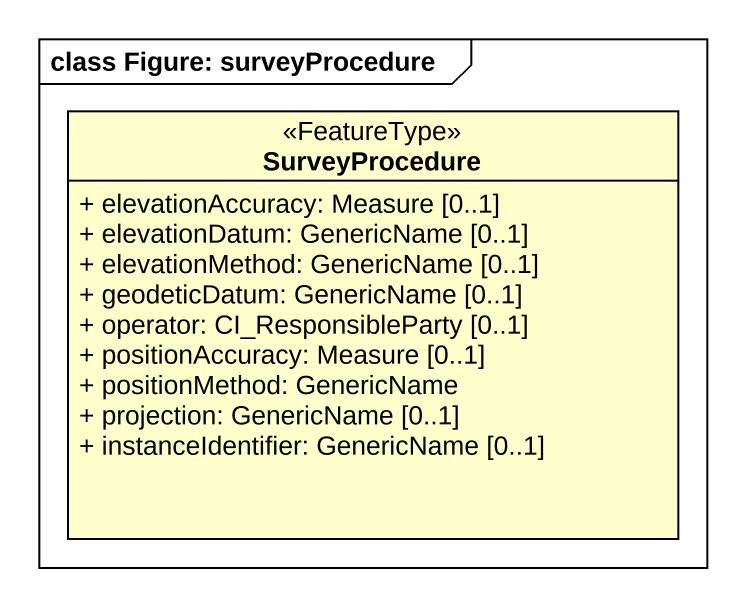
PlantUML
@startuml
mainframe class Figure: surveyProcedure
hide circle
hide empty members
skinparam classAttributeIconSize 0
class SurveyProcedure <<FeatureType>> {
  + elevationAccuracy: Measure [0..1]
  + elevationDatum: GenericName [0..1]
  + elevationMethod: GenericName [0..1]
  + geodeticDatum: GenericName [0..1]
  + operator: CI_ResponsibleParty [0..1]
  + positionAccuracy: Measure [0..1]
  + positionMethod: GenericName
  + projection: GenericName [0..1]
  + instanceIdentifier: GenericName [0..1]
}
@enduml
